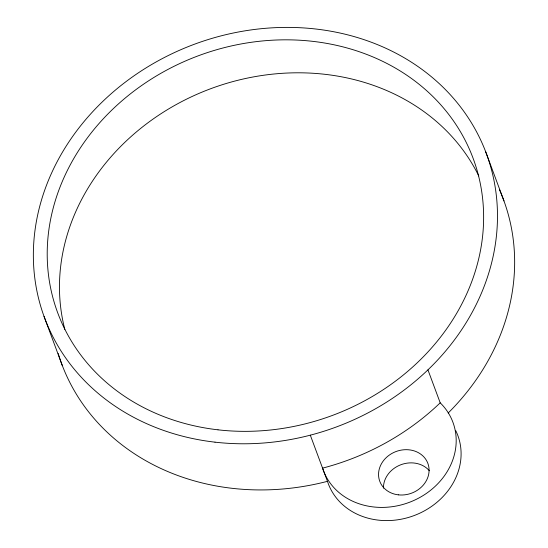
<?xml version="1.0" encoding="UTF-8"?>
<svg xmlns="http://www.w3.org/2000/svg" width="548" height="548" viewBox="0 0 548 548"><rect width="100%" height="100%" fill="white"/><g stroke="black" fill="none" stroke-linecap="round" stroke-linejoin="round"><path stroke-width="0.82" d="M485.679 151.775L503.968 200.931M427.94 369.859L440.202 402.828A69.11 59.855 -20.4 0 1 419.884 497.454A69.11 59.855 -20.4 0 1 322.567 468.136A235.674 204.103 -20.4 0 0 440.202 402.828M310.305 435.167L327.471 481.322A69.11 59.855 -20.4 0 0 415.322 515.106A69.11 59.855 -20.4 0 0 455.826 430.797M44.032 316.401L62.321 365.564M500.756 192.725A235.674 204.103 -20.4 0 1 448.195 412.993M327.471 481.322A235.674 204.103 -20.4 0 1 58.163 353.433M499.488 189.779A235.674 204.103 -20.4 0 1 500.44 191.985M383.456 488.158A25.667 22.228 -20.4 0 1 400.766 464.779A25.667 22.228 -20.4 0 1 429.31 470.711M64.828 329.423A221.604 191.916 -20.4 0 1 211.007 88.598A221.604 191.916 -20.4 0 1 478.76 175.929M398.328 494.844A25.667 22.228 -20.4 0 0 427.926 463.546A25.667 22.228 -20.4 0 0 385.196 458.655A25.667 22.228 -20.4 0 0 398.328 494.844M215.001 442.161A235.674 204.103 -20.4 0 0 486.802 154.776A235.674 204.103 -20.4 0 0 94.448 109.833A235.674 204.103 -20.4 0 0 215.001 442.161M218.008 429.824A221.604 191.916 -20.4 0 0 473.582 159.598A221.604 191.916 -20.4 0 0 104.654 117.341A221.604 191.916 -20.4 0 0 218.008 429.824"/></g></svg>
